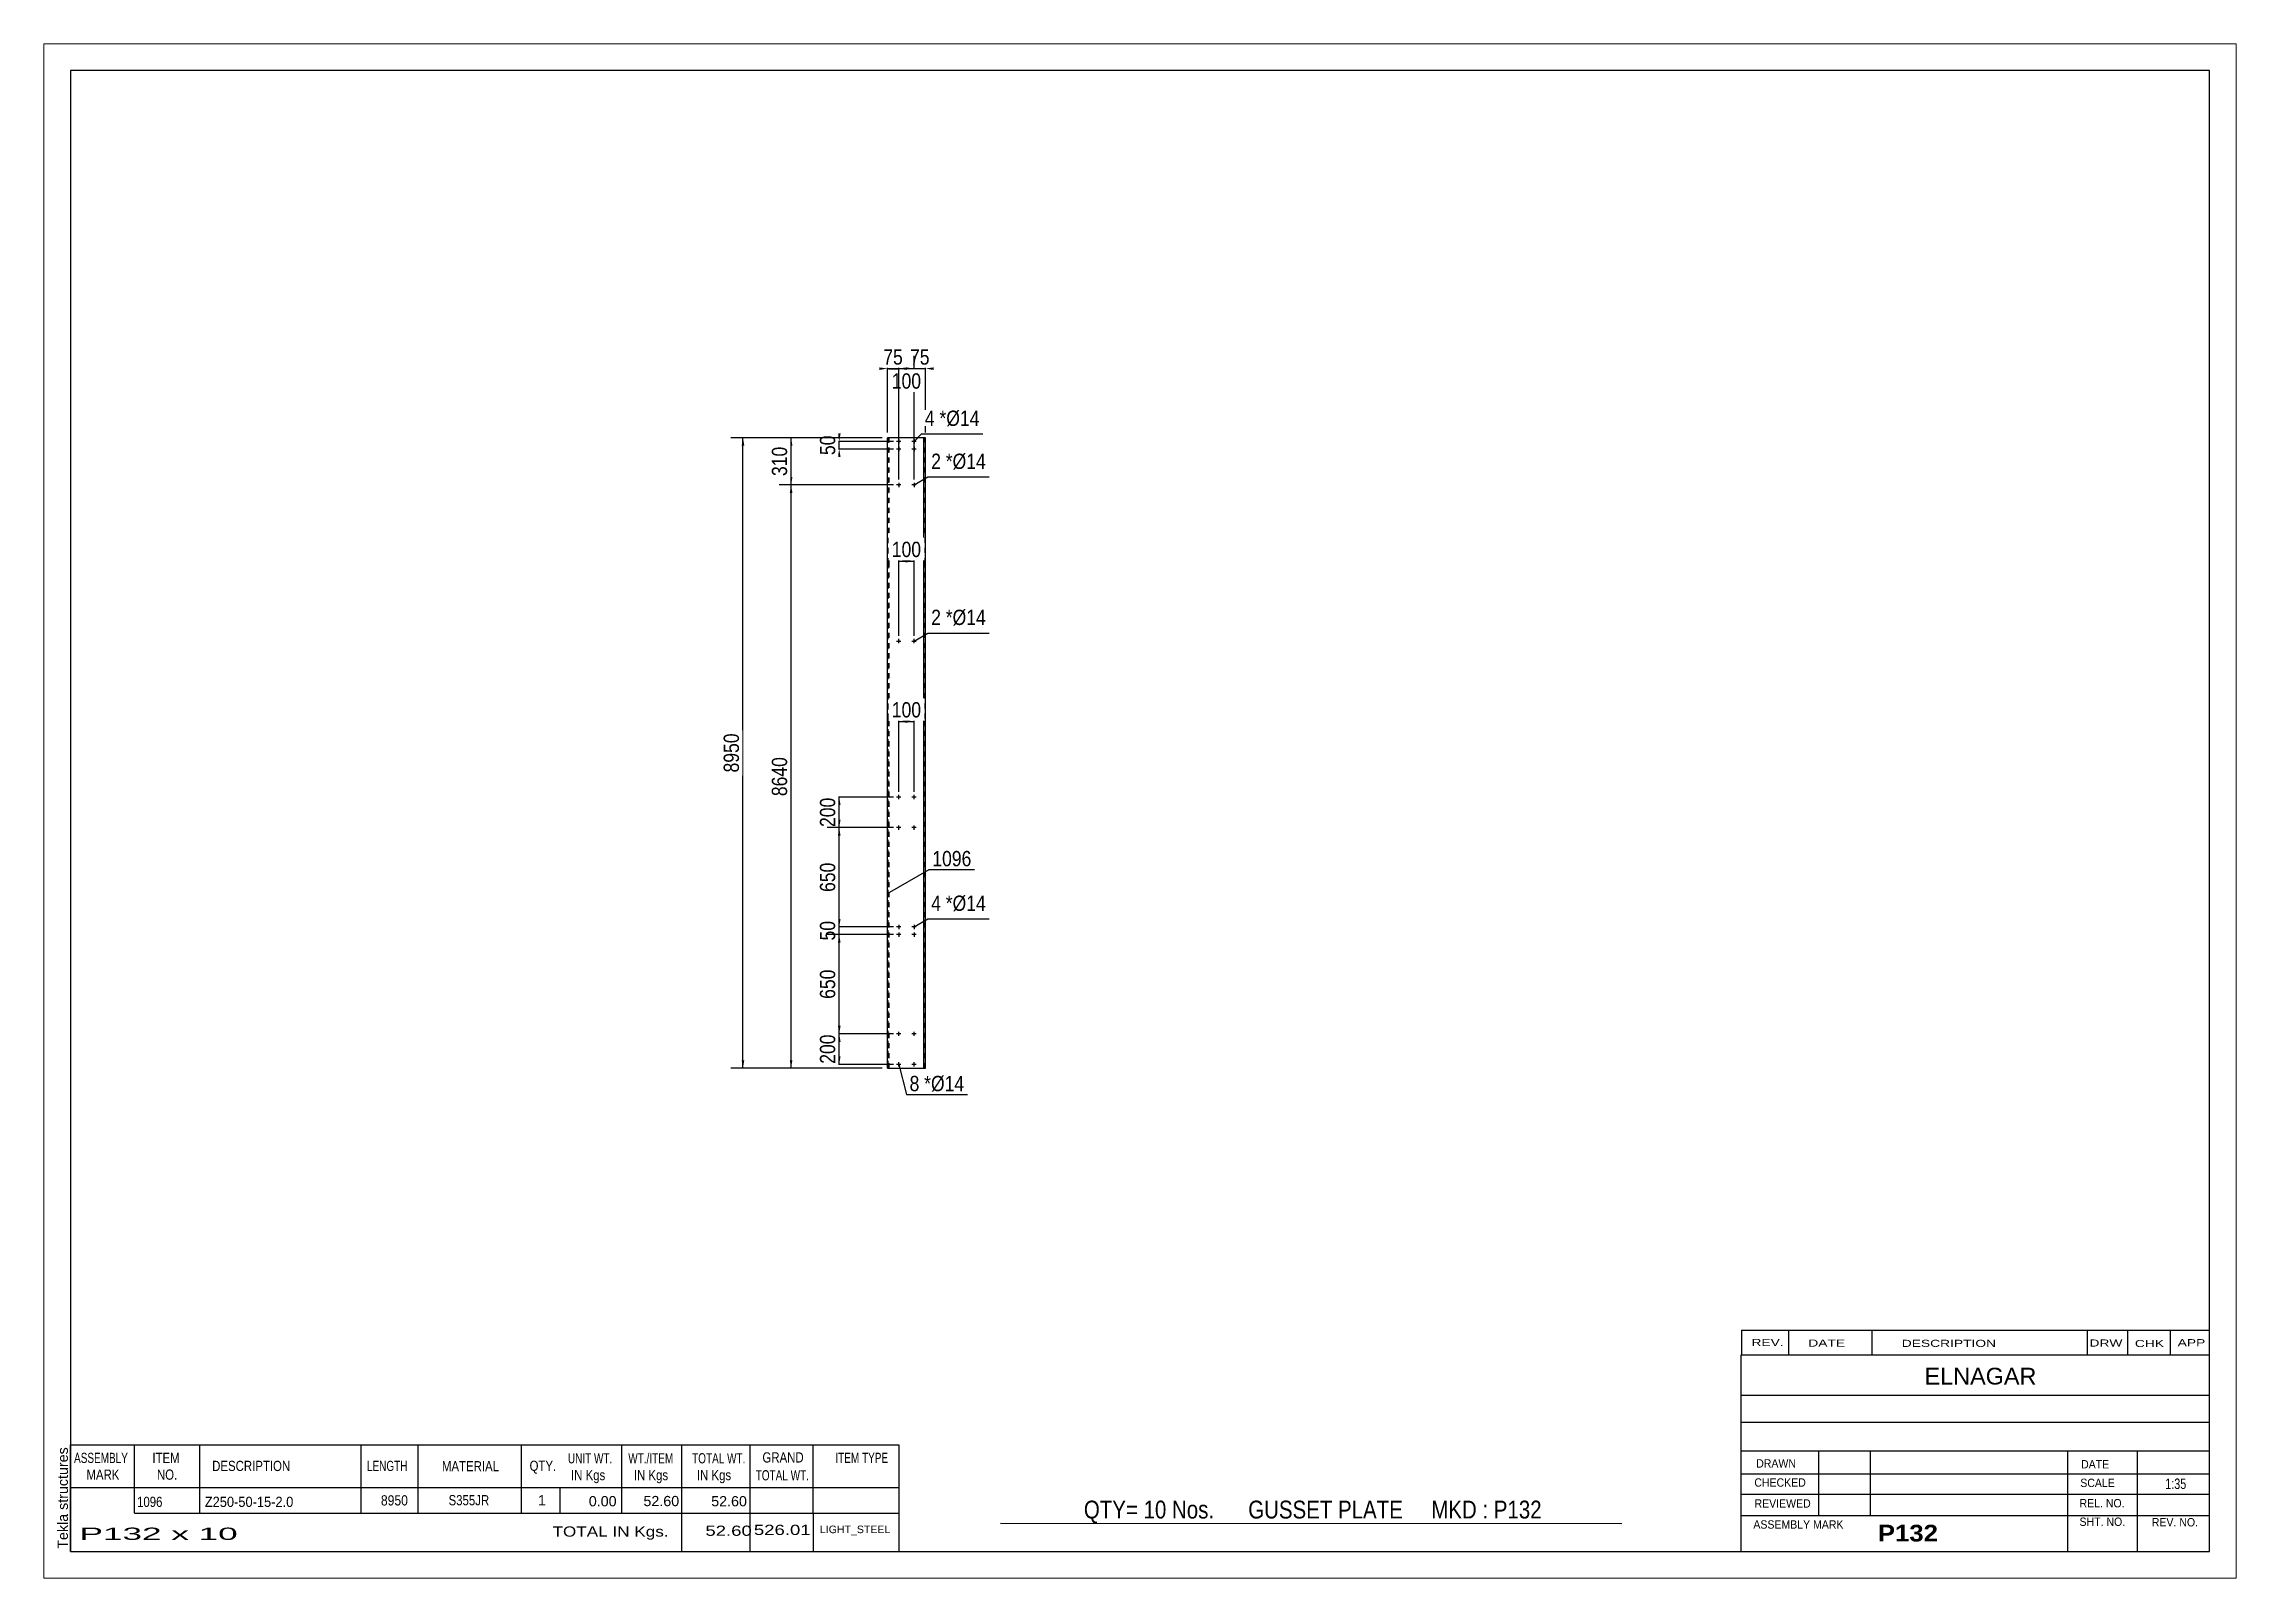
# Paper-space layout 'Layout1' of a CAD drawing. Header units: millimetres. Extents: x 0 to 410, y 0 to 287.
# The model-space entities are those that its viewports show. They can reach past a viewport. Long polylines and large blocks are cut down to what shows.
import ezdxf

# ---------------------------------------------------------------- set-up
doc = ezdxf.new("R2010")
doc.units = ezdxf.units.MM
doc.linetypes.add('DXK_LINE_DOT1', pattern=[1.8814, 0.9407, -0.9407])
doc.layers.add('Viewport layer', color=7, linetype='Continuous', plot=False)
doc.styles.add('Arial', font='ARIAL.TTF', dxfattribs={"height": 0.2})
doc.styles.add('Arial Bold', font='ARIALBD.TTF', dxfattribs={"height": 0.2})
doc.styles.add('Arial Narrow', font='ARIALN.TTF', dxfattribs={"height": 0.2})

# ---------------------------------------------------------------- blocks, each defined once
blk = doc.blocks.new('Unknown-629074086-1775')
at = {"color": 5, "linetype": 'Continuous'}
for p, q in [((247.25, 58.75), (-152.75, 58.75)), ((-152.75, 58.75), (-152.75, -218.25)), ((247.25, -218.25), (247.25, 58.75)), ((-152.75, -218.25), (247.25, -218.25))]:
    blk.add_line(p, q, dxfattribs=at)
at = {"color": 174, "linetype": 'Continuous', "style": 'Arial'}
blk.add_text('Tekla structures', height=1.9102, rotation=90, dxfattribs=at).set_placement((-153.25, -217.75))
blk = doc.blocks.new('Bolt-629074086-1223 - 1216')
at = {"linetype": 'Continuous'}
for points in [[(2.14, -83.06, -1), (2.14, -82.66, -1)], [(2.14, -121.63, -1), (2.14, -121.23, -1)]]:
    blk.add_hatch(color=3, dxfattribs=at).paths.add_polyline_path(points)
at = {"color": 3, "linetype": 'Continuous'}
for p, q in [((2.54, -82.86), (1.74, -82.86)), ((2.14, -83.26), (2.14, -82.46)), ((2.54, -121.43), (1.74, -121.43)), ((2.14, -121.83), (2.14, -121.03))]:
    blk.add_line(p, q, dxfattribs=at)
blk = doc.blocks.new('Part-629074086-1221 - 1216')
at = {"color": 2, "linetype": 'Continuous'}
for p, q in [((7.14, -9.92), (0, -9.92)), ((0, -33.37), (0, -9.92)), ((6.8, -33.37), (6.8, -9.92)), ((6.84, -33.37), (6.84, -9.92)), ((7.14, -33.37), (7.14, -9.92)), ((0, -62.44), (0, -33.47)), ((6.8, -62.44), (6.8, -33.47)), ((6.84, -62.44), (6.84, -33.47)), ((7.14, -62.44), (7.14, -33.47)), ((0, -127.86), (0, -62.54)), ((6.8, -127.86), (6.8, -62.54)), ((6.84, -127.86), (6.84, -62.54)), ((7.14, -127.86), (7.14, -62.54)), ((0, -127.86), (7.14, -127.86))]:
    blk.add_line(p, q, dxfattribs=at)
at = {"color": 7, "linetype": 'DXK_LINE_DOT1'}
for p, q in [((0.06, -9.92), (0.06, -33.37)), ((0.3, -33.37), (0.3, -9.92)), ((0.34, -33.37), (0.34, -9.92)), ((7.09, -33.37), (7.09, -9.92)), ((0.06, -33.47), (0.06, -62.44)), ((0.3, -62.44), (0.3, -33.47)), ((0.34, -62.44), (0.34, -33.47)), ((7.09, -62.44), (7.09, -33.47)), ((0.06, -62.54), (0.06, -127.86)), ((0.3, -127.86), (0.3, -62.54)), ((0.34, -127.86), (0.34, -62.54)), ((7.09, -127.86), (7.09, -62.54))]:
    blk.add_line(p, q, dxfattribs=at)
blk = doc.blocks.new('Bolt-629074086-1222 - 1216')
at = {"linetype": 'Continuous'}
for points in [[(2.14, -101.63, -1), (2.14, -101.23, -1)], [(5, -101.63, -1), (5, -101.23, -1)], [(2.14, -103.06, -1), (2.14, -102.66, -1)], [(5, -103.06, -1), (5, -102.66, -1)]]:
    blk.add_hatch(color=3, dxfattribs=at).paths.add_polyline_path(points)
at = {"color": 3, "linetype": 'Continuous'}
for p, q in [((2.54, -101.43), (1.74, -101.43)), ((2.14, -101.03), (2.14, -101.83)), ((2.14, -102.46), (2.14, -103.26)), ((5.4, -101.43), (4.6, -101.43)), ((5, -101.03), (5, -101.83)), ((5, -102.46), (5, -103.26)), ((2.54, -102.86), (1.74, -102.86)), ((5.4, -102.86), (4.6, -102.86))]:
    blk.add_line(p, q, dxfattribs=at)
blk = doc.blocks.new('Bolt-629074086-1224 - 1216')
at = {"linetype": 'Continuous'}
for points in [[(5, -83.06, -1), (5, -82.66, -1)], [(5, -121.63, -1), (5, -121.23, -1)]]:
    blk.add_hatch(color=3, dxfattribs=at).paths.add_polyline_path(points)
at = {"color": 3, "linetype": 'Continuous'}
for p, q in [((5.4, -82.86), (4.6, -82.86)), ((5, -83.26), (5, -82.46)), ((5.4, -121.43), (4.6, -121.43)), ((5, -121.83), (5, -121.03))]:
    blk.add_line(p, q, dxfattribs=at)
blk = doc.blocks.new('Bolt-629074086-1225 - 1216')
at = {"linetype": 'Continuous'}
for points in [[(5, -77.34, -1), (5, -76.94, -1)], [(5, -127.34, -1), (5, -126.94, -1)]]:
    blk.add_hatch(color=3, dxfattribs=at).paths.add_polyline_path(points)
at = {"color": 3, "linetype": 'Continuous'}
for p, q in [((5.4, -77.14), (4.6, -77.14)), ((5, -77.54), (5, -76.74)), ((5, -127.54), (5, -126.74)), ((5.4, -127.14), (4.6, -127.14))]:
    blk.add_line(p, q, dxfattribs=at)
blk = doc.blocks.new('Bolt-629074086-1226 - 1216')
at = {"linetype": 'Continuous'}
for points in [[(2.14, -77.34, -1), (2.14, -76.94, -1)], [(2.14, -127.34, -1), (2.14, -126.94, -1)]]:
    blk.add_hatch(color=3, dxfattribs=at).paths.add_polyline_path(points)
at = {"color": 3, "linetype": 'Continuous'}
for p, q in [((2.54, -77.14), (1.74, -77.14)), ((2.14, -77.54), (2.14, -76.74)), ((2.14, -127.54), (2.14, -126.74)), ((2.54, -127.14), (1.74, -127.14))]:
    blk.add_line(p, q, dxfattribs=at)
blk = doc.blocks.new('Bolt-629074086-1227 - 1216')
at = {"linetype": 'Continuous'}
for points in [[(2.14, -47.76, -1), (2.14, -48.16, -1)], [(5, -47.76, -1), (5, -48.16, -1)]]:
    blk.add_hatch(color=3, dxfattribs=at).paths.add_polyline_path(points)
at = {"color": 3, "linetype": 'Continuous'}
for p, q in [((1.74, -47.96), (2.54, -47.96)), ((2.14, -48.36), (2.14, -47.56)), ((4.6, -47.96), (5.4, -47.96)), ((5, -48.36), (5, -47.56))]:
    blk.add_line(p, q, dxfattribs=at)
blk = doc.blocks.new('Bolt-629074086-1228 - 1216')
at = {"linetype": 'Continuous'}
for points in [[(2.14, -10.83, -1), (2.14, -10.43, -1)], [(2.14, -12.26, -1), (2.14, -11.86, -1)], [(5, -10.83, -1), (5, -10.43, -1)], [(5, -12.26, -1), (5, -11.86, -1)]]:
    blk.add_hatch(color=3, dxfattribs=at).paths.add_polyline_path(points)
at = {"color": 3, "linetype": 'Continuous'}
for p, q in [((2.54, -10.63), (1.74, -10.63)), ((2.54, -12.06), (1.74, -12.06)), ((2.14, -10.23), (2.14, -11.03)), ((2.14, -11.66), (2.14, -12.46)), ((5.4, -10.63), (4.6, -10.63)), ((5.4, -12.06), (4.6, -12.06)), ((5, -10.23), (5, -11.03)), ((5, -11.66), (5, -12.46))]:
    blk.add_line(p, q, dxfattribs=at)
blk = doc.blocks.new('Bolt-629074086-1229 - 1216')
at = {"linetype": 'Continuous'}
for points in [[(2.14, -18.97, -1), (2.14, -18.57, -1)], [(5, -18.97, -1), (5, -18.57, -1)]]:
    blk.add_hatch(color=3, dxfattribs=at).paths.add_polyline_path(points)
at = {"color": 3, "linetype": 'Continuous'}
for p, q in [((2.54, -18.77), (1.74, -18.77)), ((2.14, -18.37), (2.14, -19.17)), ((5.4, -18.77), (4.6, -18.77)), ((5, -18.37), (5, -19.17))]:
    blk.add_line(p, q, dxfattribs=at)
blk = doc.blocks.new('StraightDimension-629074086-1280 - 1216')
at = {"linetype": 'Continuous'}
for points in [[(-18.25, -11.42), (-18, -9.92), (-17.75, -11.42)], [(-17.75, -17.27), (-18, -18.77), (-18.25, -17.27)]]:
    blk.add_hatch(color=7, dxfattribs=at).paths.add_polyline_path(points)
at = {"color": 7, "linetype": 'Continuous'}
for p, q in [((-1, -9.92), (-20.25, -9.92)), ((-18, -18.77), (-18, -9.92)), ((1.14, -18.77), (-20.25, -18.77))]:
    blk.add_line(p, q, dxfattribs=at)
at = {"color": 0}
blk.add_wipeout([(-18.15, -11), (-22.35, -11), (-22.35, -17.69), (-18.15, -17.69)], dxfattribs=at)
at = {"color": 3, "style": 'Arial Narrow'}
blk.add_text('310', height=2.863, rotation=90.0002, dxfattribs=at).set_placement((-18.75, -17.09))
blk = doc.blocks.new('StraightDimension-629074086-1300 - 1216')
at = {"linetype": 'Continuous'}
for points in [[(3.64, -63.25), (2.14, -63), (3.64, -62.75)], [(3.5, -62.75), (5, -63), (3.5, -63.25)]]:
    blk.add_hatch(color=7, dxfattribs=at).paths.add_polyline_path(points)
at = {"color": 7, "linetype": 'Continuous'}
for p, q in [((2.14, -76.14), (2.14, -60.75)), ((5, -76.14), (5, -60.75)), ((2.14, -63), (5, -63))]:
    blk.add_line(p, q, dxfattribs=at)
at = {"color": 0}
blk.add_wipeout([(6.91, -62.85), (6.91, -58.65), (0.23, -58.65), (0.23, -62.85)], dxfattribs=at)
at = {"color": 3, "style": 'Arial Narrow'}
blk.add_text('100', height=2.863, dxfattribs=at).set_placement((0.83, -62.25))
blk = doc.blocks.new('StraightDimension-629074086-1235 - 1216')
at = {"linetype": 'Continuous'}
for points in [[(-8.75, -9.13), (-9, -10.63), (-9.25, -9.13)], [(-9.25, -13.56), (-9, -12.06), (-8.75, -13.56)]]:
    blk.add_hatch(color=7, dxfattribs=at).paths.add_polyline_path(points)
at = {"color": 7, "linetype": 'Continuous'}
for p, q in [((1.14, -10.63), (-11.25, -10.63)), ((1.14, -12.06), (-11.25, -12.06)), ((-9, -12.06), (-9, -10.63))]:
    blk.add_line(p, q, dxfattribs=at)
at = {"color": 0}
blk.add_wipeout([(-9.15, -8.92), (-13.35, -8.92), (-13.35, -13.77), (-9.15, -13.77)], dxfattribs=at)
at = {"color": 3, "style": 'Arial Narrow'}
blk.add_text('50', height=2.863, rotation=90.0002, dxfattribs=at).set_placement((-9.75, -13.17))
blk = doc.blocks.new('StraightDimension-629074086-1252 - 1216')
at = {"linetype": 'Continuous'}
for points in [[(-9.25, -78.64), (-9, -77.14), (-8.75, -78.64)], [(-8.75, -81.36), (-9, -82.86), (-9.25, -81.36)]]:
    blk.add_hatch(color=7, dxfattribs=at).paths.add_polyline_path(points)
at = {"color": 7, "linetype": 'Continuous'}
for p, q in [((1.14, -77.14), (-11.25, -77.14)), ((-9, -82.86), (-9, -77.14)), ((1.14, -82.86), (-11.25, -82.86))]:
    blk.add_line(p, q, dxfattribs=at)
at = {"color": 0}
blk.add_wipeout([(-9.15, -76.66), (-13.35, -76.66), (-13.35, -83.34), (-9.15, -83.34)], dxfattribs=at)
at = {"color": 3, "style": 'Arial Narrow'}
blk.add_text('200', height=2.863, rotation=90.0002, dxfattribs=at).set_placement((-9.75, -82.74))
blk = doc.blocks.new('StraightDimension-629074086-1253 - 1216')
at = {"linetype": 'Continuous'}
for points in [[(-9.25, -84.36), (-9, -82.86), (-8.75, -84.36)], [(-8.75, -99.93), (-9, -101.43), (-9.25, -99.93)]]:
    blk.add_hatch(color=7, dxfattribs=at).paths.add_polyline_path(points)
at = {"color": 7, "linetype": 'Continuous'}
for p, q in [((1.14, -82.86), (-11.25, -82.86)), ((-9, -101.43), (-9, -82.86)), ((1.14, -101.43), (-11.25, -101.43))]:
    blk.add_line(p, q, dxfattribs=at)
at = {"color": 0}
blk.add_wipeout([(-9.15, -88.8), (-13.35, -88.8), (-13.35, -95.49), (-9.15, -95.49)], dxfattribs=at)
at = {"color": 3, "style": 'Arial Narrow'}
blk.add_text('650', height=2.863, rotation=90.0002, dxfattribs=at).set_placement((-9.75, -94.89))
blk = doc.blocks.new('StraightDimension-629074086-1254 - 1216')
at = {"linetype": 'Continuous'}
for points in [[(-8.75, -99.93), (-9, -101.43), (-9.25, -99.93)], [(-9.25, -104.36), (-9, -102.86), (-8.75, -104.36)]]:
    blk.add_hatch(color=7, dxfattribs=at).paths.add_polyline_path(points)
at = {"color": 7, "linetype": 'Continuous'}
for p, q in [((1.14, -101.43), (-11.25, -101.43)), ((-9, -102.86), (-9, -101.43)), ((1.14, -102.86), (-11.25, -102.86))]:
    blk.add_line(p, q, dxfattribs=at)
at = {"color": 0}
blk.add_wipeout([(-9.15, -99.71), (-13.35, -99.71), (-13.35, -104.57), (-9.15, -104.57)], dxfattribs=at)
at = {"color": 3, "style": 'Arial Narrow'}
blk.add_text('50', height=2.863, rotation=90.0002, dxfattribs=at).set_placement((-9.75, -103.97))
blk = doc.blocks.new('StraightDimension-629074086-1255 - 1216')
at = {"linetype": 'Continuous'}
for points in [[(-9.25, -104.36), (-9, -102.86), (-8.75, -104.36)], [(-8.75, -119.93), (-9, -121.43), (-9.25, -119.93)]]:
    blk.add_hatch(color=7, dxfattribs=at).paths.add_polyline_path(points)
at = {"color": 7, "linetype": 'Continuous'}
for p, q in [((1.14, -102.86), (-11.25, -102.86)), ((-9, -121.43), (-9, -102.86)), ((1.14, -121.43), (-11.25, -121.43))]:
    blk.add_line(p, q, dxfattribs=at)
at = {"color": 0}
blk.add_wipeout([(-9.15, -108.8), (-13.35, -108.8), (-13.35, -115.49), (-9.15, -115.49)], dxfattribs=at)
at = {"color": 3, "style": 'Arial Narrow'}
blk.add_text('650', height=2.863, rotation=90.0002, dxfattribs=at).set_placement((-9.75, -114.89))
blk = doc.blocks.new('StraightDimension-629074086-1256 - 1216')
at = {"linetype": 'Continuous'}
for points in [[(-9.25, -122.93), (-9, -121.43), (-8.75, -122.93)], [(-8.75, -125.64), (-9, -127.14), (-9.25, -125.64)]]:
    blk.add_hatch(color=7, dxfattribs=at).paths.add_polyline_path(points)
at = {"color": 7, "linetype": 'Continuous'}
for p, q in [((1.14, -121.43), (-11.25, -121.43)), ((-9, -127.14), (-9, -121.43)), ((1.14, -127.14), (-11.25, -127.14))]:
    blk.add_line(p, q, dxfattribs=at)
at = {"color": 0}
blk.add_wipeout([(-9.15, -120.94), (-13.35, -120.94), (-13.35, -127.63), (-9.15, -127.63)], dxfattribs=at)
at = {"color": 3, "style": 'Arial Narrow'}
blk.add_text('200', height=2.863, rotation=90.0002, dxfattribs=at).set_placement((-9.75, -127.03))
blk = doc.blocks.new('StraightDimension-629074086-1281 - 1216')
at = {"linetype": 'Continuous'}
for points in [[(-18.25, -20.27), (-18, -18.77), (-17.75, -20.27)], [(-17.75, -126.36), (-18, -127.86), (-18.25, -126.36)]]:
    blk.add_hatch(color=7, dxfattribs=at).paths.add_polyline_path(points)
at = {"color": 7, "linetype": 'Continuous'}
for p, q in [((1.14, -18.77), (-20.25, -18.77)), ((-18, -127.86), (-18, -18.77)), ((-1, -127.86), (-20.25, -127.86))]:
    blk.add_line(p, q, dxfattribs=at)
at = {"color": 0}
blk.add_wipeout([(-18.15, -69.06), (-22.35, -69.06), (-22.35, -77.57), (-18.15, -77.57)], dxfattribs=at)
at = {"color": 3, "style": 'Arial Narrow'}
blk.add_text('8640', height=2.863, rotation=90.0002, dxfattribs=at).set_placement((-18.75, -76.97))
blk = doc.blocks.new('StraightDimension-629074086-1290 - 1216')
at = {"linetype": 'Continuous'}
for points in [[(-27.25, -11.42), (-27, -9.92), (-26.75, -11.42)], [(-26.75, -126.36), (-27, -127.86), (-27.25, -126.36)]]:
    blk.add_hatch(color=7, dxfattribs=at).paths.add_polyline_path(points)
at = {"color": 7, "linetype": 'Continuous'}
for p, q in [((-1, -9.92), (-29.25, -9.92)), ((-27, -127.86), (-27, -9.92)), ((-1, -127.86), (-29.25, -127.86))]:
    blk.add_line(p, q, dxfattribs=at)
at = {"color": 0}
blk.add_wipeout([(-27.15, -64.63), (-31.35, -64.63), (-31.35, -73.14), (-27.15, -73.14)], dxfattribs=at)
at = {"color": 3, "style": 'Arial Narrow'}
blk.add_text('8950', height=2.863, rotation=90.0002, dxfattribs=at).set_placement((-27.75, -72.54))
blk = doc.blocks.new('StraightDimension-629074086-1294 - 1216')
at = {"linetype": 'Continuous'}
for points in [[(3.64, -33.25), (2.14, -33), (3.64, -32.75)], [(3.5, -32.75), (5, -33), (3.5, -33.25)]]:
    blk.add_hatch(color=7, dxfattribs=at).paths.add_polyline_path(points)
at = {"color": 7, "linetype": 'Continuous'}
for p, q in [((2.14, -46.96), (2.14, -30.75)), ((5, -46.96), (5, -30.75)), ((2.14, -33), (5, -33))]:
    blk.add_line(p, q, dxfattribs=at)
at = {"color": 0}
blk.add_wipeout([(6.91, -32.85), (6.91, -28.65), (0.23, -28.65), (0.23, -32.85)], dxfattribs=at)
at = {"color": 3, "style": 'Arial Narrow'}
blk.add_text('100', height=2.863, dxfattribs=at).set_placement((0.83, -32.25))
blk = doc.blocks.new('StraightDimension-629074086-1306 - 1216')
at = {"linetype": 'Continuous'}
for points in [[(3.5, 3.25), (5, 3), (3.5, 2.75)], [(8.64, 2.75), (7.14, 3), (8.64, 3.25)]]:
    blk.add_hatch(color=7, dxfattribs=at).paths.add_polyline_path(points)
at = {"color": 7, "linetype": 'Continuous'}
for p, q in [((5, -17.77), (5, 5.25)), ((7.14, -8.92), (7.14, 5.25)), ((5, 3), (7.14, 3))]:
    blk.add_line(p, q, dxfattribs=at)
at = {"color": 0}
blk.add_wipeout([(8.5, 3.15), (8.5, 7.35), (3.64, 7.35), (3.64, 3.15)], dxfattribs=at)
at = {"color": 3, "style": 'Arial Narrow'}
blk.add_text('75', height=2.863, dxfattribs=at).set_placement((4.24, 3.75))
blk = doc.blocks.new('StraightDimension-629074086-1307 - 1216')
at = {"linetype": 'Continuous'}
for points in [[(3.64, 2.75), (2.14, 3), (3.64, 3.25)], [(3.5, 3.25), (5, 3), (3.5, 2.75)]]:
    blk.add_hatch(color=7, dxfattribs=at).paths.add_polyline_path(points)
at = {"color": 7, "linetype": 'Continuous'}
for p, q in [((2.14, -17.77), (2.14, 5.4)), ((5, -17.77), (5, 5.4)), ((2.14, 3), (5, 3))]:
    blk.add_line(p, q, dxfattribs=at)
at = {"color": 0}
blk.add_wipeout([(6.91, -1.35), (6.91, 2.85), (0.23, 2.85), (0.23, -1.35)], dxfattribs=at)
at = {"color": 3, "style": 'Arial Narrow'}
blk.add_text('100', height=2.863, dxfattribs=at).set_placement((0.83, -0.75))
blk = doc.blocks.new('StraightDimension-629074086-1308 - 1216')
at = {"linetype": 'Continuous'}
for points in [[(-1.5, 3.25), (0, 3), (-1.5, 2.75)], [(3.64, 2.75), (2.14, 3), (3.64, 3.25)]]:
    blk.add_hatch(color=7, dxfattribs=at).paths.add_polyline_path(points)
at = {"color": 7, "linetype": 'Continuous'}
for p, q in [((0, -8.92), (0, 5.25)), ((2.14, -17.77), (2.14, 5.25)), ((0, 3), (2.14, 3))]:
    blk.add_line(p, q, dxfattribs=at)
at = {"color": 0}
blk.add_wipeout([(3.5, 3.15), (3.5, 7.35), (-1.36, 7.35), (-1.36, 3.15)], dxfattribs=at)
at = {"color": 3, "style": 'Arial Narrow'}
blk.add_text('75', height=2.863, dxfattribs=at).set_placement((-0.76, 3.75))
blk = doc.blocks.new('CBS_BOM-629074086-1796')
at = {"color": 7, "linetype": 'Continuous'}
for p, q in [((-152.78, -206.28), (-152.78, -198.28)), ((-152.78, -198.28), (2.14, -198.28)), ((-140.78, -206.28), (-140.78, -198.28)), ((-128.59, -206.28), (-128.59, -198.28)), ((-98.43, -206.28), (-98.43, -198.28)), ((-87.75, -206.28), (-87.75, -198.28)), ((-68.43, -206.28), (-68.43, -198.28)), ((-49.63, -206.28), (-49.63, -198.28)), ((-38.42, -206.28), (-38.42, -198.28)), ((-25.63, -206.28), (-25.63, -198.28)), ((-13.88, -206.28), (-13.88, -198.28)), ((2.14, -198.29), (2.14, -206.27)), ((-152.78, -206.28), (2.14, -206.28)), ((-152.78, -211.08), (-152.78, -206.28)), ((-140.78, -211.08), (-140.78, -206.28)), ((-128.59, -211.08), (-128.59, -206.28)), ((-98.43, -211.08), (-98.43, -206.28)), ((-87.75, -211.08), (-87.75, -206.28)), ((-68.43, -211.08), (-68.43, -206.28)), ((-61.17, -211.08), (-61.17, -206.28)), ((-49.63, -211.08), (-49.63, -206.28)), ((-38.42, -211.08), (-38.42, -206.28)), ((-25.63, -211.08), (-25.63, -206.28)), ((-13.86, -211.08), (-13.86, -206.28)), ((2.14, -206.28), (2.14, -211.08)), ((-152.78, -218.28), (-152.78, -211.1)), ((-140.78, -211.08), (2.14, -211.08)), ((-38.42, -218.28), (-38.42, -211.1)), ((-25.63, -218.28), (-25.63, -211.1)), ((-13.82, -218.28), (-13.82, -211.1)), ((2.14, -211.08), (2.14, -218.28)), ((-152.78, -218.28), (2.14, -218.28))]:
    blk.add_line(p, q, dxfattribs=at)
at = {"color": 3, "linetype": 'Continuous', "style": 'Arial'}
for s, height, width, p in [('ASSEMBLY', 1.91, 0.7, (-152.1, -201.71)), ('ITEM', 1.91, 0.8, (-137.45, -201.71)), ('UNIT WT.', 1.91, 0.7, (-59.74, -201.78)), ('WT./ITEM', 1.91, 0.7, (-48.45, -201.78)), ('TOTAL WT.', 1.91, 0.7, (-36.51, -201.78)), ('GRAND', 1.91, 0.8, (-23.36, -201.62)), ('ITEM TYPE', 1.91, 0.7, (-9.72, -201.7)), ('MARK', 1.91, 0.8, (-149.78, -204.84)), ('NO.', 1.91, 0.8, (-136.6, -204.84)), ('DESCRIPTION', 1.9102, 0.8, (-126.27, -203.21)), ('LENGTH', 1.91, 0.7, (-97.32, -203.21)), ('MATERIAL', 1.91, 0.8, (-83.3, -203.26)), ('QTY.', 1.91, 0.8, (-66.91, -203.18)), ('IN Kgs', 1.91, 0.8, (-59.16, -204.92)), ('IN Kgs', 1.91, 0.8, (-47.41, -204.92)), ('IN Kgs', 1.91, 0.8, (-35.62, -204.92)), ('TOTAL WT.', 1.91, 0.7, (-24.62, -204.96))]:
    blk.add_text(s, height=height, dxfattribs=dict(at, width=width)).set_placement(p)
at = {"color": 7, "linetype": 'Continuous', "style": 'Arial'}
for s, height, width, p in [('1096', 1.91, 0.8, (-140.32, -209.93)), ('Z250-50-15-2.0', 1.9102, 0.9, (-127.65, -209.93)), ('8950', 1.91, 0.85, (-94.71, -209.65)), ('S355JR', 1.91, 0.8, (-82.06, -209.62))]:
    blk.add_text(s, height=height, dxfattribs=dict(at, width=width)).set_placement(p)
for s, p in [('1', (-65.34, -209.62)), ('0.00', (-55.83, -209.81)), ('52.60', (-45.61, -209.78)), ('52.60', (-32.94, -209.81))]:
    blk.add_text(s, height=1.91, dxfattribs=at).set_placement(p)
at = {"color": 6, "linetype": 'Continuous', "style": 'Arial'}
for s, height, width, p in [('P132 x 10', 2.292, 2.05, (-151.06, -216.09)), ('TOTAL IN Kgs.', 1.9102, 1.2, (-62.62, -215.48)), ('52.60', 1.91, 1.3, (-34.03, -215.33)), ('526.01', 1.91, 1.3, (-24.96, -215.17))]:
    blk.add_text(s, height=height, dxfattribs=dict(at, width=width)).set_placement(p)
blk.add_text('LIGHT_STEEL', height=1.4135, dxfattribs=at).set_placement((-12.61, -214.83))
blk = doc.blocks.new('CBS_CALLOFF-629074086-1797')
at = {"color": 7, "linetype": 'Continuous'}
blk.add_line((21.13, -212.98), (137.36, -213), dxfattribs=at)
at = {"color": 3, "linetype": 'Continuous', "style": 'Arial Narrow'}
blk.add_text('QTY= 10 Nos.      GUSSET PLATE     MKD : P132', height=3.3405, dxfattribs=at).set_placement((36.75, -212.09))
blk = doc.blocks.new('CBS_NAME_BLOG-629074086-1798')
at = {"color": 7, "linetype": 'Continuous'}
for p, q in [((159.66, -181.5), (247.18, -181.5)), ((159.66, -218.21), (159.66, -181.5)), ((159.66, -189.04), (247.18, -189.04)), ((159.73, -194.09), (247.25, -194.09)), ((159.66, -199.46), (247.18, -199.46)), ((174.18, -211.57), (174.18, -199.47)), ((183.87, -211.54), (183.87, -199.47)), ((220.78, -218.21), (220.78, -199.48)), ((233.83, -218.21), (233.83, -199.47)), ((159.67, -203.76), (247.25, -203.74)), ((159.66, -207.51), (247.18, -207.51)), ((159.66, -211.55), (247.18, -211.55)), ((159.66, -218.25), (247.25, -218.25))]:
    blk.add_line(p, q, dxfattribs=at)
at = {"color": 3, "linetype": 'Continuous', "style": 'Arial'}
blk.add_text('ELNAGAR', height=3.133, dxfattribs=at).set_placement((193.98, -187.03))
at = {"color": 3, "linetype": 'Continuous'}
for s, height, style, width, p in [('CHECKED', 1.566, 'Arial', 0.9, (162.14, -206.14)), ('DRAWN', 1.566, 'Arial', 0.9, (162.49, -202.57)), ('SCALE', 1.566, 'Arial', 0.9, (223.1, -206.21)), ('DATE', 1.566, 'Arial', 0.9, (223.25, -202.73)), ('1:35', 1.957, 'Arial Narrow', 0.9, (238.99, -206.57)), ('REVIEWED', 1.566, 'Arial', 0.9, (162.18, -210.06)), ('REL. NO.', 1.566, 'Arial', 0.9, (222.96, -210.01)), ('ASSEMBLY MARK', 1.5663, 'Arial', 0.9, (161.96, -213.99)), ('SHT. NO.', 1.566, 'Arial', 0.9, (222.96, -213.48)), ('REV. NO.', 1.566, 'Arial', 0.9, (236.48, -213.57)), ('P132', 3.131, 'Arial Bold', 1.1, (185.24, -216.39))]:
    blk.add_text(s, height=height, dxfattribs=dict(at, style=style, width=width)).set_placement(p)
blk = doc.blocks.new('CBS_REVISION-629074086-1799')
at = {"color": 7, "linetype": 'Continuous'}
for p, q in [((159.74, -176.87), (247.24, -176.87)), ((159.74, -176.87), (159.74, -181.5)), ((168.54, -176.87), (168.54, -181.5)), ((184.13, -176.87), (184.13, -181.44)), ((224.39, -176.87), (224.39, -181.5)), ((231.93, -176.87), (231.93, -181.5)), ((239.88, -176.87), (239.88, -181.5)), ((159.74, -181.5), (247.24, -181.5))]:
    blk.add_line(p, q, dxfattribs=at)
at = {"color": 7, "style": 'Arial Narrow', "width": 1.7}
for s, height, p in [('REV.', 1.326, (161.6, -179.82)), ('DATE', 1.326, (172.23, -179.94)), ('DESCRIPTION', 1.3257, (189.71, -179.99)), ('DRW', 1.326, (224.82, -179.93)), ('CHK', 1.326, (233.31, -180.02)), ('APP', 1.326, (241.31, -179.87))]:
    blk.add_text(s, height=height, dxfattribs=at).set_placement(p)
blk = doc.blocks.new('Mark-629074086-1319 - 1216')
at = {"color": 0}
blk.add_wipeout([(15.72, -90.09), (15.72, -87.09), (8.41, -87.09), (8.41, -90.09)], dxfattribs=at)
blk.add_wipeout([(15.72, -90.09), (15.72, -87.09), (8.41, -87.09), (8.41, -90.09)], dxfattribs=at)
at = {"color": 7, "linetype": 'Continuous'}
for p, q in [((0.01, -95.19), (7.81, -90.69)), ((7.81, -90.69), (16.32, -90.69))]:
    blk.add_line(p, q, dxfattribs=at)
at = {"color": 3, "style": 'Arial Narrow'}
blk.add_text('1096', height=2.863, dxfattribs=at).set_placement((8.41, -90.09))
blk = doc.blocks.new('MarkSet-629074086-1332 - 1216')
at = {"color": 0}
blk.add_wipeout([(5.99, -132.16), (5.99, -129.16), (4.16, -129.16), (4.16, -132.16)], dxfattribs=at)
blk.add_wipeout([(5.99, -132.16), (5.99, -129.16), (4.16, -129.16), (4.16, -132.16)], dxfattribs=at)
at = {"color": 7, "linetype": 'Continuous'}
blk.add_line((2.14, -127.14), (3.56, -132.76), dxfattribs=at)
at = {"color": 0}
blk.add_wipeout([(8.16, -132.16), (8.16, -129.16), (6.89, -129.16), (6.89, -132.16)], dxfattribs=at)
blk.add_wipeout([(8.16, -132.16), (8.16, -129.16), (6.89, -129.16), (6.89, -132.16)], dxfattribs=at)
at = {"color": 3, "style": 'Arial Narrow'}
blk.add_text('8', height=2.86, dxfattribs=at).set_placement((4.16, -132.16))
at = {"color": 0}
blk.add_wipeout([(14.38, -132.16), (14.38, -129.16), (8.16, -129.16), (8.16, -132.16)], dxfattribs=at)
blk.add_wipeout([(14.38, -132.16), (14.38, -129.16), (8.16, -129.16), (8.16, -132.16)], dxfattribs=at)
at = {"color": 7, "linetype": 'Continuous'}
blk.add_line((3.56, -132.76), (14.98, -132.76), dxfattribs=at)
at = {"color": 3, "style": 'Arial Narrow'}
for s, height, p in [('*', 2.86, (6.89, -132.16)), ('Ø14', 2.863, (8.16, -132.16))]:
    blk.add_text(s, height=height, dxfattribs=at).set_placement(p)
blk = doc.blocks.new('Mark-629074086-1337 - 1216')
at = {"color": 0}
blk.add_wipeout([(10.03, -98.43), (10.03, -95.43), (8.2, -95.43), (8.2, -98.43)], dxfattribs=at)
blk.add_wipeout([(10.03, -98.43), (10.03, -95.43), (8.2, -95.43), (8.2, -98.43)], dxfattribs=at)
at = {"color": 7, "linetype": 'Continuous'}
blk.add_line((5, -101.43), (7.6, -99.93), dxfattribs=at)
at = {"color": 0}
blk.add_wipeout([(12.2, -98.43), (12.2, -95.43), (10.93, -95.43), (10.93, -98.43)], dxfattribs=at)
blk.add_wipeout([(12.2, -98.43), (12.2, -95.43), (10.93, -95.43), (10.93, -98.43)], dxfattribs=at)
at = {"color": 3, "style": 'Arial Narrow'}
blk.add_text('4', height=2.86, dxfattribs=at).set_placement((8.2, -98.43))
at = {"color": 0}
blk.add_wipeout([(18.42, -98.43), (18.42, -95.43), (12.2, -95.43), (12.2, -98.43)], dxfattribs=at)
blk.add_wipeout([(18.42, -98.43), (18.42, -95.43), (12.2, -95.43), (12.2, -98.43)], dxfattribs=at)
at = {"color": 7, "linetype": 'Continuous'}
blk.add_line((7.6, -99.93), (19.02, -99.93), dxfattribs=at)
at = {"color": 3, "style": 'Arial Narrow'}
for s, height, p in [('*', 2.86, (10.93, -98.43)), ('Ø14', 2.863, (12.2, -98.43))]:
    blk.add_text(s, height=height, dxfattribs=at).set_placement(p)
blk = doc.blocks.new('Mark-629074086-1338 - 1216')
at = {"color": 0}
blk.add_wipeout([(10.03, -44.96), (10.03, -41.96), (8.2, -41.96), (8.2, -44.96)], dxfattribs=at)
blk.add_wipeout([(10.03, -44.96), (10.03, -41.96), (8.2, -41.96), (8.2, -44.96)], dxfattribs=at)
at = {"color": 7, "linetype": 'Continuous'}
blk.add_line((5, -47.96), (7.6, -46.46), dxfattribs=at)
at = {"color": 0}
blk.add_wipeout([(12.2, -44.96), (12.2, -41.96), (10.93, -41.96), (10.93, -44.96)], dxfattribs=at)
blk.add_wipeout([(12.2, -44.96), (12.2, -41.96), (10.93, -41.96), (10.93, -44.96)], dxfattribs=at)
at = {"color": 3, "style": 'Arial Narrow'}
blk.add_text('2', height=2.86, dxfattribs=at).set_placement((8.2, -44.96))
at = {"color": 0}
blk.add_wipeout([(18.42, -44.96), (18.42, -41.96), (12.2, -41.96), (12.2, -44.96)], dxfattribs=at)
blk.add_wipeout([(18.42, -44.96), (18.42, -41.96), (12.2, -41.96), (12.2, -44.96)], dxfattribs=at)
at = {"color": 7, "linetype": 'Continuous'}
blk.add_line((7.6, -46.46), (19.02, -46.46), dxfattribs=at)
at = {"color": 3, "style": 'Arial Narrow'}
for s, height, p in [('*', 2.86, (10.93, -44.96)), ('Ø14', 2.863, (12.2, -44.96))]:
    blk.add_text(s, height=height, dxfattribs=at).set_placement(p)
blk = doc.blocks.new('Mark-629074086-1339 - 1216')
at = {"color": 0}
blk.add_wipeout([(8.84, -7.72), (8.84, -4.72), (7.01, -4.72), (7.01, -7.72)], dxfattribs=at)
blk.add_wipeout([(8.84, -7.72), (8.84, -4.72), (7.01, -4.72), (7.01, -7.72)], dxfattribs=at)
at = {"color": 7, "linetype": 'Continuous'}
blk.add_line((5, -10.63), (6.41, -9.22), dxfattribs=at)
at = {"color": 0}
blk.add_wipeout([(11.02, -7.72), (11.02, -4.72), (9.74, -4.72), (9.74, -7.72)], dxfattribs=at)
blk.add_wipeout([(11.02, -7.72), (11.02, -4.72), (9.74, -4.72), (9.74, -7.72)], dxfattribs=at)
at = {"color": 3, "style": 'Arial Narrow'}
blk.add_text('4', height=2.86, dxfattribs=at).set_placement((7.01, -7.72))
at = {"color": 0}
blk.add_wipeout([(17.23, -7.72), (17.23, -4.72), (11.02, -4.72), (11.02, -7.72)], dxfattribs=at)
blk.add_wipeout([(17.23, -7.72), (17.23, -4.72), (11.02, -4.72), (11.02, -7.72)], dxfattribs=at)
at = {"color": 7, "linetype": 'Continuous'}
blk.add_line((6.41, -9.22), (17.83, -9.22), dxfattribs=at)
at = {"color": 3, "style": 'Arial Narrow'}
for s, height, p in [('*', 2.86, (9.74, -7.72)), ('Ø14', 2.863, (11.02, -7.72))]:
    blk.add_text(s, height=height, dxfattribs=at).set_placement(p)
blk = doc.blocks.new('Mark-629074086-1340 - 1216')
at = {"color": 0}
blk.add_wipeout([(10.03, -15.77), (10.03, -12.77), (8.2, -12.77), (8.2, -15.77)], dxfattribs=at)
blk.add_wipeout([(10.03, -15.77), (10.03, -12.77), (8.2, -12.77), (8.2, -15.77)], dxfattribs=at)
at = {"color": 7, "linetype": 'Continuous'}
blk.add_line((5, -18.77), (7.6, -17.27), dxfattribs=at)
at = {"color": 0}
blk.add_wipeout([(12.2, -15.77), (12.2, -12.77), (10.93, -12.77), (10.93, -15.77)], dxfattribs=at)
blk.add_wipeout([(12.2, -15.77), (12.2, -12.77), (10.93, -12.77), (10.93, -15.77)], dxfattribs=at)
at = {"color": 3, "style": 'Arial Narrow'}
blk.add_text('2', height=2.86, dxfattribs=at).set_placement((8.2, -15.77))
at = {"color": 0}
blk.add_wipeout([(18.42, -15.77), (18.42, -12.77), (12.2, -12.77), (12.2, -15.77)], dxfattribs=at)
blk.add_wipeout([(18.42, -15.77), (18.42, -12.77), (12.2, -12.77), (12.2, -15.77)], dxfattribs=at)
at = {"color": 7, "linetype": 'Continuous'}
blk.add_line((7.6, -17.27), (19.02, -17.27), dxfattribs=at)
at = {"color": 3, "style": 'Arial Narrow'}
for s, height, p in [('*', 2.86, (10.93, -15.77)), ('Ø14', 2.863, (12.2, -15.77))]:
    blk.add_text(s, height=height, dxfattribs=at).set_placement(p)

msp = doc.modelspace()

# ---------------------------------------------------------------- block references
for name in ['Unknown-629074086-1775', 'Part-629074086-1221 - 1216', 'Bolt-629074086-1228 - 1216', 'Bolt-629074086-1229 - 1216', 'Bolt-629074086-1227 - 1216', 'Bolt-629074086-1226 - 1216', 'Bolt-629074086-1225 - 1216', 'Bolt-629074086-1223 - 1216', 'Bolt-629074086-1224 - 1216', 'Bolt-629074086-1222 - 1216', 'CBS_REVISION-629074086-1799', 'CBS_NAME_BLOG-629074086-1798', 'CBS_BOM-629074086-1796', 'CBS_CALLOFF-629074086-1797']:
    msp.add_blockref(name, (0, 0))

# ---------------------------------------------------------------- next in the draw order: block references
for name in ['StraightDimension-629074086-1306 - 1216', 'StraightDimension-629074086-1280 - 1216', 'StraightDimension-629074086-1300 - 1216']:
    msp.add_blockref(name, (0, 0))

# ---------------------------------------------------------------- next in the draw order: block references
for name in ['StraightDimension-629074086-1235 - 1216', 'StraightDimension-629074086-1252 - 1216']:
    msp.add_blockref(name, (0, 0))

# ---------------------------------------------------------------- next in the draw order: block references
msp.add_blockref('StraightDimension-629074086-1253 - 1216', (0, 0))

# ---------------------------------------------------------------- next in the draw order: block references
msp.add_blockref('StraightDimension-629074086-1254 - 1216', (0, 0))

# ---------------------------------------------------------------- next in the draw order: block references
msp.add_blockref('StraightDimension-629074086-1255 - 1216', (0, 0))

# ---------------------------------------------------------------- next in the draw order: block references
msp.add_blockref('StraightDimension-629074086-1256 - 1216', (0, 0))

# ---------------------------------------------------------------- next in the draw order: block references
msp.add_blockref('StraightDimension-629074086-1281 - 1216', (0, 0))

# ---------------------------------------------------------------- next in the draw order: block references
for name in ['StraightDimension-629074086-1290 - 1216', 'MarkSet-629074086-1332 - 1216']:
    msp.add_blockref(name, (0, 0))

# ---------------------------------------------------------------- next in the draw order: block references
for name in ['StraightDimension-629074086-1307 - 1216', 'StraightDimension-629074086-1294 - 1216', 'Mark-629074086-1319 - 1216']:
    msp.add_blockref(name, (0, 0))

# ---------------------------------------------------------------- next in the draw order: block references
for name in ['StraightDimension-629074086-1308 - 1216', 'Mark-629074086-1338 - 1216', 'Mark-629074086-1337 - 1216']:
    msp.add_blockref(name, (0, 0))

# ---------------------------------------------------------------- next in the draw order: block references
for name in ['Mark-629074086-1339 - 1216', 'Mark-629074086-1340 - 1216']:
    msp.add_blockref(name, (0, 0))

psp = doc.layouts.get("Layout1")

# ---------------------------------------------------------------- viewports
at = {"layer": 'Viewport layer', "view_target_point": (47.25, -79.75)}
psp.add_viewport(center=(205, 143.5), size=(410, 287), view_center_point=(0, 0), view_height=287, dxfattribs=at)

doc.saveas('drawing.dxf')
